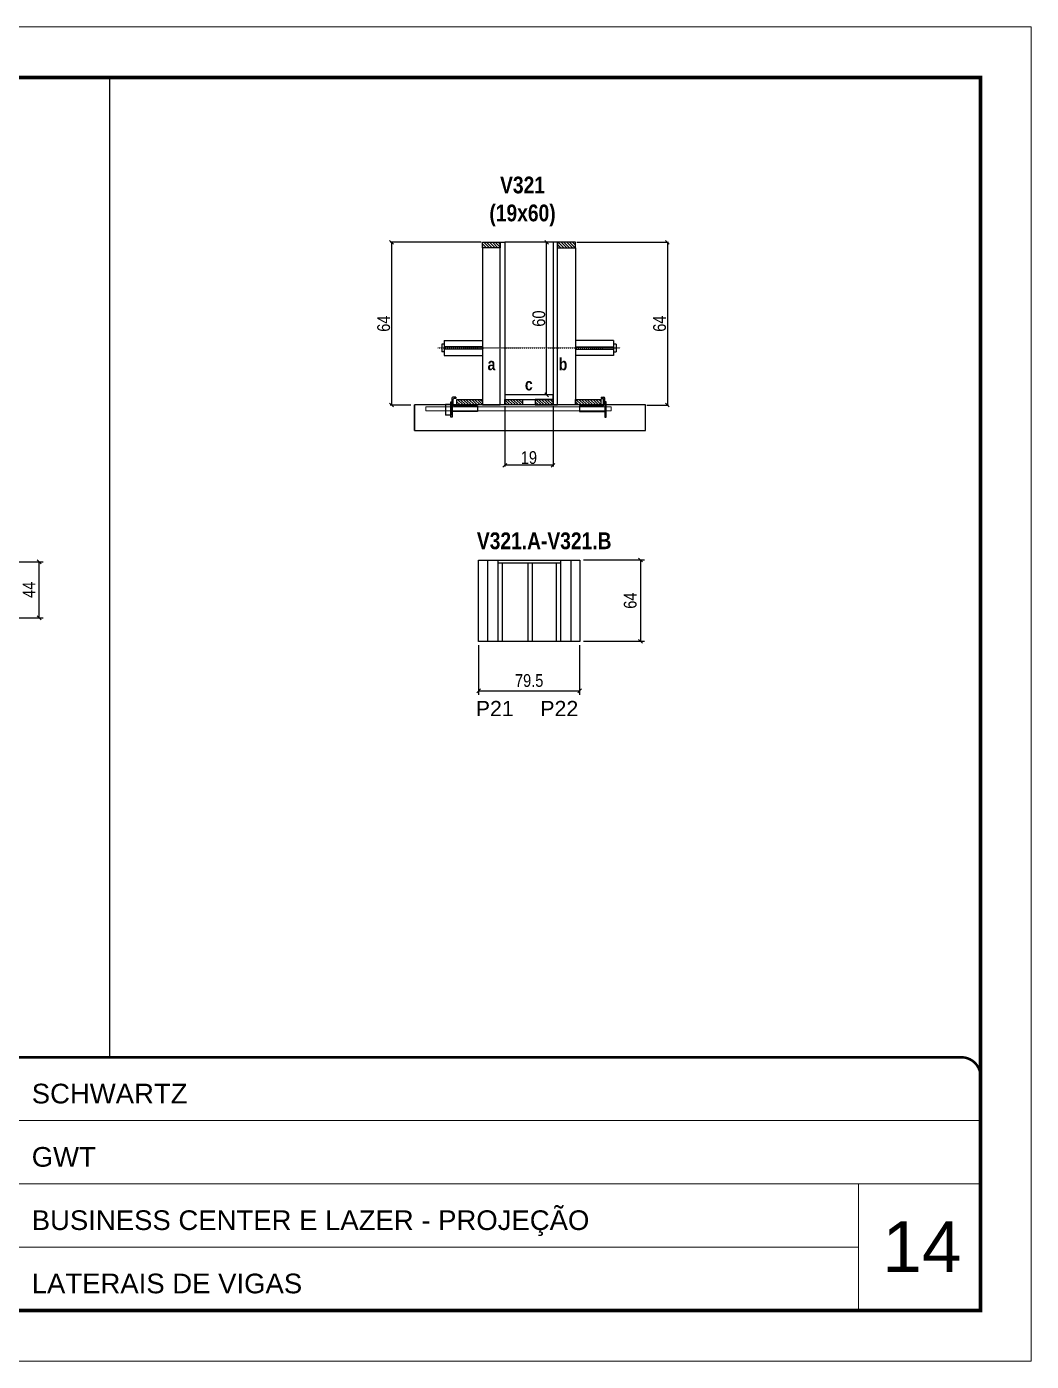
# Model space of a CAD drawing. Extents: x 13154 to 22413, y 1253 to 30260.
# Drawn here: x 15448 to 16238, y 25373 to 26423 of the extents above; entities that cross this region are included whole.
import ezdxf

# ---------------------------------------------------------------- set-up
doc = ezdxf.new("R2010")
doc.units = 0
for name, pattern in [('CONTINUO', [0]), ('DASHED', [0.75, 0.5, -0.25]), ('HIDDEN', [0.375, 0.25, -0.125])]:
    doc.linetypes.add(name, pattern=pattern)
for name, color, linetype in [('5', 5, 'Continuous'), ('barrote', 251, 'Continuous'), ('COTA', 241, 'Continuous'), ('detalhes', 4, 'Continuous'), ('NOMENCLATURA', 7, 'Continuous'), ('Painéis', 200, 'Continuous'), ('presilha', 1, 'Continuous'), ('SARR_2.2x10', 60, 'Continuous'), ('SARR_2.2x7', 40, 'Continuous'), ('SARR_3.5x7', 81, 'Continuous'), ('TENSOR', 3, 'Continuous')]:
    doc.layers.add(name, color=color, linetype=linetype)
for name, color, linetype, lineweight in [('CARIMBO', 255, 'Continuous', 9), ('CONCRETO', 251, 'Continuous', 25), ('Folhas', 255, 'Continuous', 9), ('SARRAFO DE PRESSAO', 251, 'DASHED', 9), ('SCO-___-LAJ', 2, 'Continuous', 0)]:
    doc.layers.add(name, color=color, linetype=linetype, lineweight=lineweight)
doc.styles.add('ARIAL', font='arial.ttf')
doc.styles.add('COTA TECNICA', font='techl___.ttf', dxfattribs={"height": 10})
doc.styles.add('COTA TECNICA 2X', font='techl___.ttf', dxfattribs={"height": 10})
doc.styles.get("Standard").update_dxf_attribs({"font": 'arial.ttf'})
doc.styles.add('TECNICA', font='techb___.ttf', dxfattribs={"height": 10})
doc.dimstyles.new('PAINEL', dxfattribs={"dimtxt": 10, "dimasz": 3, "dimexe": 3, "dimexo": 3, "dimgap": 3, "dimtad": 1, "dimdec": 1, "dimzin": 12, "dimdsep": 46, "dimtxsty": 'COTA TECNICA', "dimblk1": 'OBLIQUE', "dimblk2": 'OBLIQUE', "dimsah": 1, "dimcen": 0.9, "dimclrd": 4, "dimclre": 4, "dimclrt": 240, "dimadec": 1, "dimazin": 3, "dimtfac": 1, "dimtdec": 1, "dimtmove": 0, "dimatfit": 3, "dimfxl": 1, "dimtolj": 1, "dimtzin": 12, "dimarcsym": 0})
doc.dimstyles.new('SECAO', dxfattribs={"dimscale": 0.333333, "dimtxt": 5, "dimasz": 9, "dimexe": 3, "dimexo": 3, "dimgap": 3, "dimtad": 1, "dimdec": 1, "dimlfac": 0.5, "dimzin": 12, "dimdsep": 46, "dimtxsty": 'COTA TECNICA 2X', "dimblk1": 'OBLIQUE', "dimblk2": 'OBLIQUE', "dimsah": 1, "dimcen": 0.9, "dimclrd": 4, "dimclre": 4, "dimclrt": 240, "dimadec": 1, "dimazin": 3, "dimtfac": 1, "dimtdec": 1, "dimtmove": 0, "dimatfit": 3, "dimfxl": 1, "dimtolj": 1, "dimtzin": 12, "dimarcsym": 0})
pattern_1 = [(135, (49059.2082, -97386.341), (-1.122532015, -1.122532015), [])]

# ---------------------------------------------------------------- blocks, each defined once
blk = doc.blocks.new('9999999999')
at = {"color": 30, "linetype": 'CONTINUO'}
for p, q in [((98564.6, 34379.6), (99584, 34379.6)), ((98564.6, 34329.8), (99488, 34329.8)), ((99584, 34329.8), (99488, 34329.8)), ((99488, 34329.8), (99488, 34230.2)), ((98564.6, 34280), (99488, 34280))]:
    blk.add_line(p, q, dxfattribs=at)
at = {"color": 30, "linetype": 'CONTINUO', "const_width": 2}
blk.add_lwpolyline([(99584, 34230.2), (99584, 34414.4, 0.414214), (99569, 34429.4), (98229, 34429.4, 0.414214), (98214, 34414.4), (98214, 34245.2, 0.414214), (98229, 34230.2), (99584, 34230.2)], format="xyb", dxfattribs=at)
at = {"layer": 'Folhas'}
blk.add_lwpolyline([(98139, 34190.2), (99624, 34190.2), (99624, 35240.2), (98139, 35240.2)], close=True, dxfattribs=at)
at = {"layer": 'Folhas', "color": 30, "const_width": 3}
blk.add_lwpolyline([(98214, 34230.2), (99584, 34230.2), (99584, 35200.2), (98214, 35200.2)], close=True, dxfattribs=at)
at = {"color": 7, "linetype": 'Continuous', "ltscale": 5, "style": 'ARIAL'}
for s, height, p in [('SCHWARTZ', 15.48, (98837.7, 34393.1)), ('GWT', 15.48, (98837.7, 34343.3)), ('BUSINESS CENTER E LAZER - PROJEÇÃO', 15.483, (98837.7, 34293.5)), ('LATERAIS DE VIGAS', 15.483, (98837.7, 34243.7))]:
    blk.add_text(s, height=height, dxfattribs=at).set_placement(p)
blk = doc.blocks.new('_Oblique')
at = {"color": 0, "linetype": 'ByBlock', "lineweight": -2}
blk.add_line((-0.5, -0.5), (0.5, 0.5), dxfattribs=at)
blk = doc.blocks.new('*D174')
at = {"layer": 'COTA', "color": 4, "linetype": 'ByBlock', "lineweight": -2, "transparency": 16777216}
for p, q in [((15397.6, 26002.4), (15460.5, 26002.4)), ((15457.5, 25958.4), (15457.5, 26002.4)), ((15397.6, 25958.4), (15460.5, 25958.4))]:
    blk.add_line(p, q, dxfattribs=at)
at = {"layer": 'Defpoints', "color": 0, "linetype": 'ByBlock', "transparency": 16777216}
for p in [(15394.6, 26002.4), (15457.5, 26002.4), (15394.6, 25958.4)]:
    blk.add_point(p, dxfattribs=at)
at = {"layer": 'COTA', "color": 4, "linetype": 'ByBlock', "lineweight": -2, "transparency": 16777216, "xscale": 3, "yscale": 3, "zscale": 3}
for p, rotation in [((15457.5, 26002.4), 90), ((15457.5, 25958.4), 270)]:
    blk.add_blockref('_Oblique', p, dxfattribs=dict(at, rotation=rotation))
at = {"layer": 'COTA', "color": 240, "linetype": 'ByBlock', "transparency": 16777216, "insert": (15449.4, 25980.4), "char_height": 10, "attachment_point": 5, "rotation": 90, "style": 'COTA TECNICA'}
blk.add_mtext('\\A1;44', dxfattribs=at)
blk = doc.blocks.new('*D204')
at = {"layer": 'COTA', "color": 4, "lineweight": -2, "transparency": 16777216}
for p, q in [((15823.7, 26124.8), (15823.7, 26077.4)), ((15861.7, 26124.8), (15861.7, 26077.4)), ((15861.7, 26078.4), (15823.7, 26078.4))]:
    blk.add_line(p, q, dxfattribs=at)
at = {"layer": 'Defpoints', "color": 0, "transparency": 16777216}
for p in [(15823.7, 26125.8), (15861.7, 26125.8), (15823.7, 26078.4)]:
    blk.add_point(p, dxfattribs=at)
at = {"layer": 'COTA', "color": 4, "lineweight": -2, "transparency": 16777216, "xscale": 3, "yscale": 3, "zscale": 3, "rotation": 180}
blk.add_blockref('_Oblique', (15823.7, 26078.4), dxfattribs=at)
at = {"layer": 'COTA', "color": 4, "lineweight": -2, "transparency": 16777216, "xscale": 3, "yscale": 3, "zscale": 3}
blk.add_blockref('_Oblique', (15861.7, 26078.4), dxfattribs=at)
at = {"layer": 'COTA', "color": 240, "transparency": 16777216, "insert": (15842.7, 26084.4), "char_height": 10, "attachment_point": 5, "style": 'COTA TECNICA 2X'}
blk.add_mtext('\\A1;19', dxfattribs=at)
blk = doc.blocks.new('PRESILHA METÁLICA 1')
at = {"layer": 'presilha'}
for p, q in [((7.5, 10.6), (7.5, 19.9)), ((12, 21), (8.6, 21)), ((9, 11.6), (9, 18.9)), ((12, 19.5), (9.6, 19.5)), ((12, 21), (12, 19.5)), ((0, 13), (6, 13)), ((0, 13), (0, 0)), ((6, 0), (0, 0)), ((6, 15.5), (7.5, 15.5)), ((6, -2.5), (6, 15.5)), ((6, 13), (6, 0)), ((7.5, 15.5), (7.5, -2.5)), ((37.5, 4.1), (7.5, 4.1)), ((37.5, 11), (9.6, 11)), ((37.5, 11), (37.5, 4.1)), ((7.5, -2.5), (6, -2.5))]:
    blk.add_line(p, q, dxfattribs=at)
for centre, radius, start, end in [((8.6, 19.9), 1.14, 90, 180), ((9.6, 18.9), 0.57, 90, 180), ((9.6, 11.6), 0.57, 180, 270)]:
    blk.add_arc(centre, radius, start, end, dxfattribs=at)
blk = doc.blocks.new('PRESILHA METÁLICA 2')
at = {"layer": 'presilha'}
for p, q in [((-5.2, 23.5), (-5.2, 22)), ((-5.2, 23.5), (-1.9, 23.5)), ((-5.2, 22), (-2.8, 22)), ((-2.2, 14.1), (-2.2, 21.4)), ((0.8, 18), (-0.8, 18)), ((-0.8, 18), (-0.8, 0)), ((-0.8, 14.6), (-0.8, 22.4)), ((0.8, 0), (0.8, 18)), ((-30.8, 13.5), (-30.8, 6.6)), ((-30.8, 13.5), (-2.8, 13.5)), ((-30.8, 6.6), (-0.8, 6.6)), ((-0.8, 0), (0.8, 0))]:
    blk.add_line(p, q, dxfattribs=at)
for centre, radius, start, end in [((-2.8, 21.4), 0.57, 0, 90), ((-1.9, 22.4), 1.14, 0, 90), ((-2.8, 14.1), 0.57, 270, 0)]:
    blk.add_arc(centre, radius, start, end, dxfattribs=at)
blk = doc.blocks.new('*D205')
at = {"layer": 'COTA', "color": 4, "lineweight": -2, "transparency": 16777216}
for p, q in [((15805.1, 26253.8), (15733.6, 26253.8)), ((15734.6, 26253.8), (15734.6, 26125.8)), ((15749.9, 26125.8), (15733.6, 26125.8))]:
    blk.add_line(p, q, dxfattribs=at)
at = {"layer": 'Defpoints', "color": 0, "transparency": 16777216}
for p in [(15806.1, 26253.8), (15734.6, 26125.8), (15750.9, 26125.8)]:
    blk.add_point(p, dxfattribs=at)
at = {"layer": 'COTA', "color": 4, "lineweight": -2, "transparency": 16777216, "xscale": 3, "yscale": 3, "zscale": 3}
for p, rotation in [((15734.6, 26253.8), 90), ((15734.6, 26125.8), 270)]:
    blk.add_blockref('_Oblique', p, dxfattribs=dict(at, rotation=rotation))
at = {"layer": 'COTA', "color": 240, "transparency": 16777216, "insert": (15728.5, 26189.8), "char_height": 10, "attachment_point": 5, "rotation": 90, "style": 'COTA TECNICA 2X'}
blk.add_mtext('\\A1;64', dxfattribs=at)
blk = doc.blocks.new('*D206')
at = {"layer": 'COTA', "color": 4, "lineweight": -2, "transparency": 16777216}
for p, q in [((15880.3, 26253.8), (15952.6, 26253.8)), ((15951.6, 26253.8), (15951.6, 26125.8)), ((15935.5, 26125.8), (15952.6, 26125.8))]:
    blk.add_line(p, q, dxfattribs=at)
at = {"layer": 'Defpoints', "color": 0, "transparency": 16777216}
for p in [(15879.3, 26253.8), (15934.5, 26125.8), (15951.6, 26125.8)]:
    blk.add_point(p, dxfattribs=at)
at = {"layer": 'COTA', "color": 4, "lineweight": -2, "transparency": 16777216, "xscale": 3, "yscale": 3, "zscale": 3}
for p, rotation in [((15951.6, 26253.8), 90), ((15951.6, 26125.8), 270)]:
    blk.add_blockref('_Oblique', p, dxfattribs=dict(at, rotation=rotation))
at = {"layer": 'COTA', "color": 240, "transparency": 16777216, "insert": (15945.5, 26189.8), "char_height": 10, "attachment_point": 5, "rotation": 90, "style": 'COTA TECNICA 2X'}
blk.add_mtext('\\A1;64', dxfattribs=at)
blk = doc.blocks.new('*D1202')
at = {"layer": 'COTA', "color": 4, "lineweight": -2, "transparency": 16777216}
for p, q in [((15860.7, 26253.8), (15855.6, 26253.8)), ((15856.6, 26133.8), (15856.6, 26253.8)), ((15860.7, 26133.8), (15855.6, 26133.8))]:
    blk.add_line(p, q, dxfattribs=at)
at = {"layer": 'Defpoints', "color": 0, "transparency": 16777216}
for p in [(15856.6, 26253.8), (15861.7, 26253.8), (15861.7, 26133.8)]:
    blk.add_point(p, dxfattribs=at)
at = {"layer": 'COTA', "color": 4, "lineweight": -2, "transparency": 16777216, "xscale": 3, "yscale": 3, "zscale": 3}
for p, rotation in [((15856.6, 26253.8), 90), ((15856.6, 26133.8), 270)]:
    blk.add_blockref('_Oblique', p, dxfattribs=dict(at, rotation=rotation))
at = {"layer": 'COTA', "color": 240, "transparency": 16777216, "insert": (15850.5, 26193.8), "char_height": 10, "attachment_point": 5, "rotation": 90, "style": 'COTA TECNICA 2X'}
blk.add_mtext('\\A1;60', dxfattribs=at)
blk = doc.blocks.new('*D1203')
at = {"layer": 'COTA', "color": 4, "linetype": 'ByBlock', "lineweight": -2, "transparency": 16777216}
for p, q in [((15803.1, 25936.9), (15803.1, 25897.9)), ((15882.6, 25936.9), (15882.6, 25897.9)), ((15803.1, 25900.9), (15882.6, 25900.9))]:
    blk.add_line(p, q, dxfattribs=at)
at = {"layer": 'Defpoints', "color": 0, "linetype": 'ByBlock', "transparency": 16777216}
for p in [(15803.1, 25939.9), (15882.6, 25939.9), (15882.6, 25900.9)]:
    blk.add_point(p, dxfattribs=at)
at = {"layer": 'COTA', "color": 4, "linetype": 'ByBlock', "lineweight": -2, "transparency": 16777216, "xscale": 3, "yscale": 3, "zscale": 3, "rotation": 180}
blk.add_blockref('_Oblique', (15803.1, 25900.9), dxfattribs=at)
at = {"layer": 'COTA', "color": 4, "linetype": 'ByBlock', "lineweight": -2, "transparency": 16777216, "xscale": 3, "yscale": 3, "zscale": 3}
blk.add_blockref('_Oblique', (15882.6, 25900.9), dxfattribs=at)
at = {"layer": 'COTA', "color": 240, "linetype": 'ByBlock', "transparency": 16777216, "insert": (15842.9, 25909), "char_height": 10, "attachment_point": 5, "style": 'COTA TECNICA'}
blk.add_mtext('\\A1;79.5', dxfattribs=at)
blk = doc.blocks.new('*D1204')
at = {"layer": 'COTA', "color": 4, "linetype": 'ByBlock', "lineweight": -2, "transparency": 16777216}
for p, q in [((15885.6, 26003.9), (15933.5, 26003.9)), ((15930.5, 26003.9), (15930.5, 25939.9)), ((15885.6, 25939.9), (15933.5, 25939.9))]:
    blk.add_line(p, q, dxfattribs=at)
at = {"layer": 'Defpoints', "color": 0, "linetype": 'ByBlock', "transparency": 16777216}
for p in [(15882.6, 26003.9), (15882.6, 25939.9), (15930.5, 25939.9)]:
    blk.add_point(p, dxfattribs=at)
at = {"layer": 'COTA', "color": 4, "linetype": 'ByBlock', "lineweight": -2, "transparency": 16777216, "xscale": 3, "yscale": 3, "zscale": 3}
for p, rotation in [((15930.5, 26003.9), 90), ((15930.5, 25939.9), 270)]:
    blk.add_blockref('_Oblique', p, dxfattribs=dict(at, rotation=rotation))
at = {"layer": 'COTA', "color": 240, "linetype": 'ByBlock', "transparency": 16777216, "insert": (15922.4, 25971.9), "char_height": 10, "attachment_point": 5, "rotation": 90, "style": 'COTA TECNICA'}
blk.add_mtext('\\A1;64', dxfattribs=at)

msp = doc.modelspace()

# ---------------------------------------------------------------- hatches: boundary and pattern name
at = {"layer": 'SARR_2.2x10'}
h = msp.add_hatch(dxfattribs=at)
h.set_pattern_fill('ANSI31', color=256, scale=0.5, angle=90)
h.set_pattern_definition([(135, (48979.6082, -97386.341), (-1.122532015, -1.122532015), [])])
h.paths.add_polyline_path([(15786.07, 26130.23), (15786.07, 26125.83), (15806.07, 26125.83), (15806.07, 26130.23)])
h = msp.add_hatch(dxfattribs=at)
h.set_pattern_fill('ANSI31', color=256, scale=0.5, angle=90)
h.set_pattern_definition([(135, (49072.8082, -97386.341), (-1.122532015, -1.122532015), [])])
h.paths.add_polyline_path([(15879.27, 26130.23), (15879.27, 26125.83), (15899.27, 26125.83), (15899.27, 26130.23)])
at = {"layer": 'SARR_2.2x7'}
h = msp.add_hatch(dxfattribs=at)
h.set_pattern_fill('ANSI31', color=256, scale=0.5, angle=90)
h.set_pattern_definition([(135, (48993.6082, -97262.741), (-1.122532015, -1.122532015), [])])
h.paths.add_polyline_path([(15820.07, 26253.83), (15820.07, 26249.43), (15806.07, 26249.43), (15806.07, 26253.83)])
h = msp.add_hatch(dxfattribs=at)
h.set_pattern_fill('ANSI31', color=256, scale=0.5, angle=90)
h.set_pattern_definition([(135, (48973.6082, -97262.741), (-1.122532015, -1.122532015), [])])
h.paths.add_polyline_path([(15865.27, 26253.83), (15865.27, 26249.43), (15879.27, 26249.43), (15879.27, 26253.83)])
h = msp.add_hatch(dxfattribs=at)
h.set_pattern_fill('ANSI31', color=256, scale=0.5, angle=90)
h.set_pattern_definition(pattern_1)
h.paths.add_polyline_path([(15837.67, 26125.83), (15837.67, 26130.23), (15823.67, 26130.23), (15823.67, 26125.83)])
h = msp.add_hatch(dxfattribs=at)
h.set_pattern_fill('ANSI31', color=256, scale=0.5, angle=90)
h.set_pattern_definition(pattern_1)
h.paths.add_polyline_path([(15847.67, 26130.23), (15847.67, 26125.83), (15861.67, 26125.83), (15861.67, 26130.23)])

# ---------------------------------------------------------------- linework, layer by layer
at = {"ltscale": 3}
for p, q in [((15776.07, 26176.68), (15776.07, 26164.68)), ((15776.07, 26176.68), (15806.07, 26176.68)), ((15909.27, 26176.68), (15879.27, 26176.68)), ((15909.27, 26176.68), (15909.27, 26164.68)), ((15774.07, 26173.68), (15774.07, 26167.68)), ((15776.07, 26173.68), (15774.07, 26173.68)), ((15776.07, 26167.68), (15774.07, 26167.68)), ((15806.07, 26171.68), (15776.07, 26171.68)), ((15806.07, 26169.68), (15776.07, 26169.68)), ((15879.27, 26171.68), (15909.27, 26171.68)), ((15879.27, 26169.68), (15909.27, 26169.68)), ((15911.27, 26173.68), (15909.27, 26173.68)), ((15909.27, 26167.68), (15911.27, 26167.68)), ((15911.27, 26173.68), (15911.27, 26167.68)), ((15776.07, 26164.68), (15806.07, 26164.68)), ((15909.27, 26164.68), (15879.27, 26164.68))]:
    msp.add_line(p, q, dxfattribs=at)
at = {"layer": 'barrote'}
msp.add_lwpolyline([(15752.61, 26105.83), (15934.53, 26105.83), (15934.53, 26125.83), (15752.61, 26125.83)], close=True, dxfattribs=at)
at = {"layer": 'CONCRETO', "linetype": 'Continuous'}
msp.add_line((15861.67, 26253.83), (15823.67, 26253.83), dxfattribs=at)
at = {"layer": 'COTA', "linetype": 'ByBlock'}
msp.add_line((15512.88, 26383.45), (15512.88, 25612.69), dxfattribs=at)
at = {"layer": 'detalhes', "color": 250}
msp.add_line((15752.61, 26105.83), (15752.61, 26125.83), dxfattribs=at)
at = {"layer": 'Painéis', "linetype": 'Continuous'}
for p, q in [((15803.14, 25939.86), (15803.14, 26003.86)), ((15803.14, 26003.86), (15882.64, 26003.86)), ((15882.64, 26003.86), (15882.64, 25939.86)), ((15882.64, 25939.86), (15803.14, 25939.86))]:
    msp.add_line(p, q, dxfattribs=at)
for points in [[(15820.07, 26125.83), (15820.07, 26253.83), (15823.67, 26253.83), (15823.67, 26125.83)], [(15865.27, 26125.83), (15865.27, 26253.83), (15861.67, 26253.83), (15861.67, 26125.83)], [(15861.67, 26133.83), (15823.67, 26133.83), (15823.67, 26130.23), (15861.67, 26130.23)]]:
    msp.add_lwpolyline(points, close=True, dxfattribs=at)
at = {"layer": 'SARR_2.2x10'}
for points in [[(15786.07, 26130.23), (15806.07, 26130.23), (15806.07, 26125.83), (15786.07, 26125.83)], [(15879.27, 26130.23), (15899.27, 26130.23), (15899.27, 26125.83), (15879.27, 26125.83)]]:
    msp.add_lwpolyline(points, close=True, dxfattribs=at)
at = {"layer": 'SARR_2.2x7', "linetype": 'Continuous'}
for p, q in [((15810.14, 26003.86), (15810.14, 25939.86)), ((15818.14, 26001.66), (15867.64, 26001.66)), ((15875.64, 26003.86), (15875.64, 25939.86))]:
    msp.add_line(p, q, dxfattribs=at)
at = {"layer": 'SARR_2.2x7', "elevation": 0}
for points in [[(15806.07, 26253.83), (15820.07, 26253.83), (15820.07, 26249.43), (15806.07, 26249.43)], [(15879.27, 26253.83), (15865.27, 26253.83), (15865.27, 26249.43), (15879.27, 26249.43)]]:
    msp.add_lwpolyline(points, close=True, dxfattribs=at)
at = {"layer": 'SARR_2.2x7'}
for points in [[(15823.67, 26130.23), (15837.67, 26130.23), (15837.67, 26125.83), (15823.67, 26125.83)], [(15861.67, 26130.23), (15847.67, 26130.23), (15847.67, 26125.83), (15861.67, 26125.83)]]:
    msp.add_lwpolyline(points, close=True, dxfattribs=at)
at = {"layer": 'SARR_3.5x7'}
for p, q in [((15818.14, 26003.86), (15818.14, 25939.86)), ((15821.64, 26001.66), (15821.64, 25939.86)), ((15841.74, 26001.66), (15841.74, 25939.86)), ((15845.24, 26001.66), (15845.24, 25939.86)), ((15864.14, 26001.66), (15864.14, 25939.86)), ((15867.64, 26003.86), (15867.64, 25939.86))]:
    msp.add_line(p, q, dxfattribs=at)
for points in [[(15820.07, 26249.43), (15806.07, 26249.43), (15806.07, 26125.83), (15820.07, 26125.83)], [(15865.27, 26249.43), (15879.27, 26249.43), (15879.27, 26125.83), (15865.27, 26125.83)]]:
    msp.add_lwpolyline(points, close=True, dxfattribs=at)
at = {"layer": 'SCO-___-LAJ', "color": 1}
msp.add_lwpolyline([(15761.62, 26124.5), (15907.38, 26124.5), (15907.38, 26121.3), (15761.62, 26121.3)], close=True, dxfattribs=at)
at = {"layer": 'TENSOR', "linetype": 'HIDDEN', "ltscale": 0.5}
msp.add_line((15771.07, 26170.68), (15914.57, 26170.68), dxfattribs=at)

# ---------------------------------------------------------------- block references
at = {"layer": 'presilha', "xscale": 0.6666666666666666, "yscale": 0.6666666666666666, "zscale": 0.6666666666666666}
for name, p in [('PRESILHA METÁLICA 1', (15777.2, 26117.86)), ('PRESILHA METÁLICA 2', (15902.95, 26116.2))]:
    msp.add_blockref(name, p, dxfattribs=at)
at = {"layer": 'SARRAFO DE PRESSAO', "color": 6, "linetype": 'ByBlock'}
msp.add_blockref('9999999999', (-83386.1, -8816.76), dxfattribs=at)

# ---------------------------------------------------------------- texts
at = {"layer": '5', "linetype": 'Continuous'}
for s, p in [('P21', (15800.9, 25881.01)), ('P22', (15851.68, 25881.01))]:
    msp.add_text(s, height=12, rotation=0.00004, dxfattribs=at).set_placement(p)
at = {"layer": 'CARIMBO', "style": 'ARIAL'}
msp.add_text('14', height=40, dxfattribs=at).set_placement((16120.74, 25443.59))
at = {"layer": 'detalhes', "style": 'TECNICA'}
for s, p in [('a', (15810.2, 26153.16)), ('b', (15866.17, 26153.15)), ('c', (15839.54, 26137.3))]:
    msp.add_text(s, height=9.6, dxfattribs=at).set_placement(p)
at = {"layer": 'NOMENCLATURA', "style": 'TECNICA'}
msp.add_text('V321.A-V321.B', height=13.2, dxfattribs=at).set_placement((15801.76, 26012.38))
at = {"layer": 'NOMENCLATURA', "insert": (15837.67, 26305.52), "char_height": 13.2, "attachment_point": 2, "style": 'TECNICA'}
msp.add_mtext_dynamic_manual_height_columns('V321\\P(19x60)', width=300.2766, gutter_width=1, heights=[0], dxfattribs=at)

# ---------------------------------------------------------------- dimensions: what is measured, and where the dimension line sits
at = {"layer": 'COTA'}
for base, p1, p2, picture, middle in [((15734.62, 26125.83, 0), (15806.07, 26253.83), (15750.86, 26125.83, 0), '*D205', (15728.52, 26189.83, 0)), ((15856.6, 26253.83), (15861.67, 26133.83), (15861.67, 26253.83), '*D1202', (15850.49, 26193.83)), ((15951.59, 26125.83, 0), (15879.27, 26253.83), (15934.48, 26125.83, 0), '*D206', (15945.49, 26189.83, 0))]:
    dim = msp.add_linear_dim(base=base, p1=p1, p2=p2, angle=90, dimstyle='SECAO', dxfattribs=at)
    dim.commit()
    dim.dimension.update_dxf_attribs({"geometry": picture, "text_midpoint": middle})
dim = msp.add_linear_dim(base=(15823.67, 26078.36), p1=(15861.67, 26125.83), p2=(15823.67, 26125.83), angle=180, dimstyle='SECAO', dxfattribs=at)
dim.commit()
dim.dimension.update_dxf_attribs({"geometry": '*D204', "text_midpoint": (15842.67, 26078.36), "dimtype": 160})
at = {"layer": 'COTA', "linetype": 'ByBlock'}
for base, p1, p2, angle, picture, middle in [((15457.52, 26002.36), (15394.61, 25958.36), (15394.61, 26002.36), 90, '*D174', (15449.45, 25980.36)), ((15930.53, 25939.86), (15882.64, 26003.86), (15882.64, 25939.86), 90, '*D1204', (15922.42, 25971.86)), ((15882.64, 25900.91), (15803.14, 25939.86), (15882.64, 25939.86), 180, '*D1203', (15842.89, 25909.05))]:
    dim = msp.add_linear_dim(base=base, p1=p1, p2=p2, angle=angle, dimstyle='PAINEL', dxfattribs=at)
    dim.commit()
    dim.dimension.update_dxf_attribs({"geometry": picture, "text_midpoint": middle})

doc.saveas('drawing.dxf')
